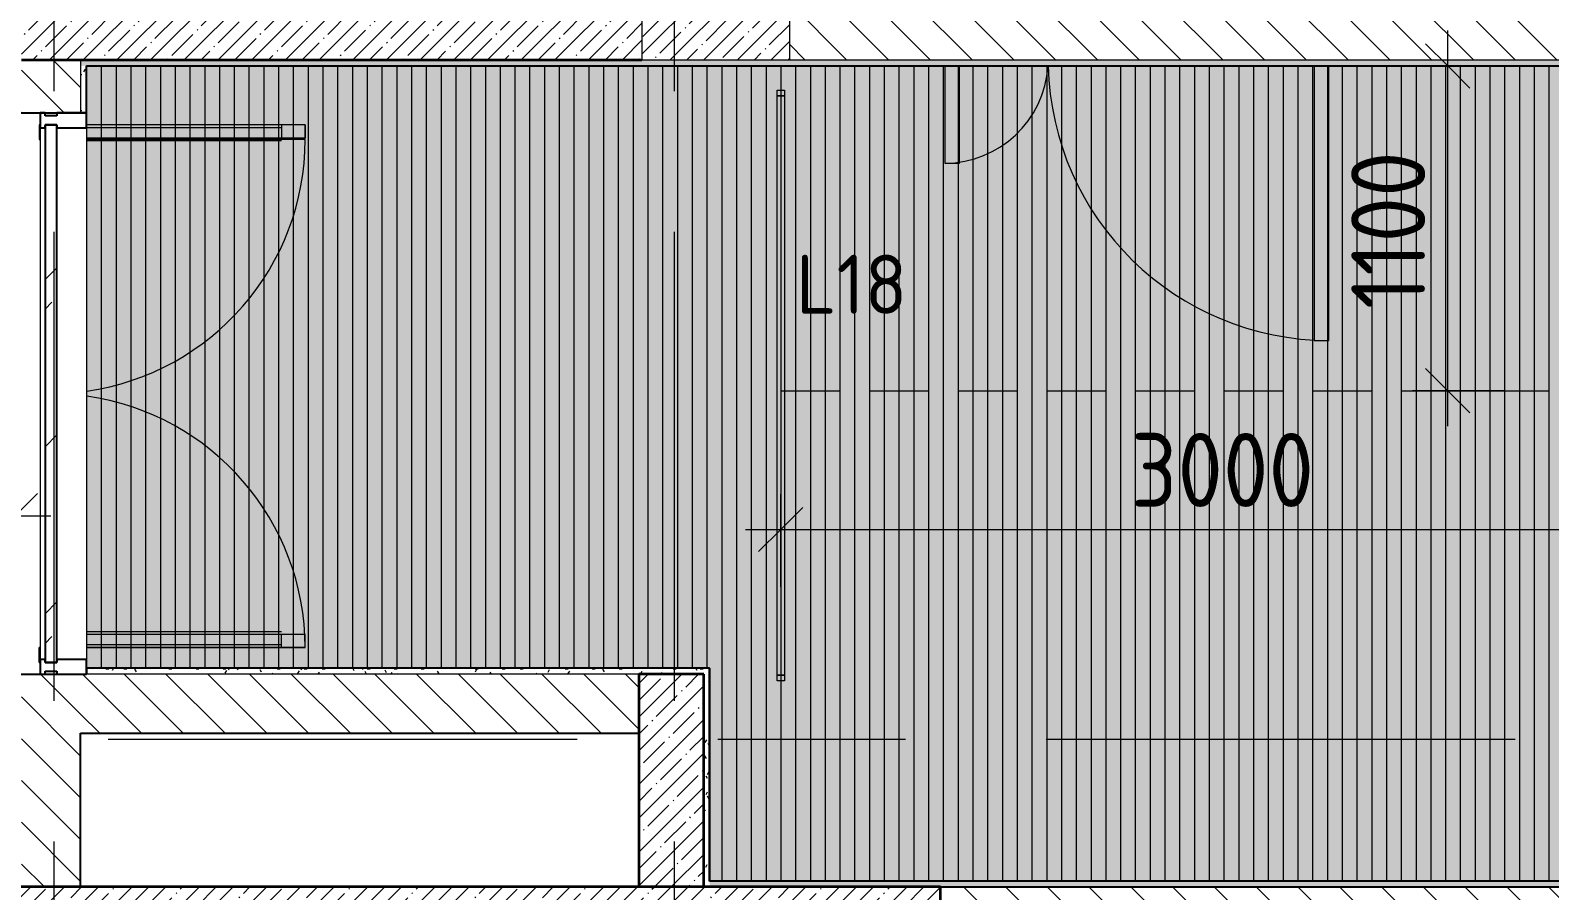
# Model space of a CAD drawing. Header units: millimetres. Extents: x 81682 to 274809, y -8553 to 29000.
# Drawn here: x 98530 to 103672, y 10588 to 13500 of the extents above; entities that cross this region are included whole.
import ezdxf

# ---------------------------------------------------------------- set-up
doc = ezdxf.new("R2010")
doc.units = ezdxf.units.MM
doc.linetypes.add('ADSK_Штрих_ш2 п1', pattern=[300, 200, -100])
doc.linetypes.add('Осевая', pattern=[3175, 635, -476.25, 1587.5, -476.25])
for name, color, linetype, lineweight in [('A-ANNO-DIMS', 7, 'Continuous', 9), ('A-ANNO-DIMS-100', 7, 'Continuous', 9), ('A-CLNG-PATT', 7, 'Continuous', 9), ('A-DETL-1', 7, 'ADSK_Штрих_ш2 п1', 9), ('A-DETL-GENF', 7, 'Continuous', 9), ('A-DOOR', 7, 'Continuous', 9), ('A-DOOR-1', 7, 'Continuous', 13), ('A-GLAZ-CURT', 7, 'Continuous', 9), ('A-GLAZ-CURT-1', 7, 'Continuous', 25), ('A-GLAZ-CWMG', 7, 'Continuous', 9), ('A-GLAZ-CWMG-1', 7, 'Continuous', 25), ('A-WALL', 7, 'Continuous', 9), ('E-LITE-EQPM-IDEN', 7, 'Continuous', 9), ('I-WALL', 7, 'Continuous', 9), ('S-COLS', 7, 'Continuous', 9), ('Оси-2', 7, 'Осевая', 9)]:
    doc.layers.add(name, color=color, linetype=linetype, lineweight=lineweight)
for name, color, linetype, lineweight, true_color in [('A-CLNG-2', 7, 'Continuous', 9, 0xc0c0c0), ('A-WALL-2', 254, 'Continuous', 25, 0xbebebe), ('A-WALL-4', 7, 'Continuous', 35, 0x3c3c3c), ('E-LITE-EQPM-1', 1, 'Continuous', 9, 0xff0000)]:
    doc.layers.add(name, color=color, linetype=linetype, lineweight=lineweight, true_color=true_color)
doc.layers.add('A-CLNG-PATT-1', color=7, linetype='Continuous', lineweight=9, transparency=1)
doc.styles.add('GOST Common', font='GOST_Common.ttf', dxfattribs={"height": 200})
doc.styles.add('ISOCPEUR_1', font='isocpeur.ttf', dxfattribs={"width": 0.9, "height": 250})
doc.dimstyles.new('ISO-2_5_0_9К_БОЛЬШОЙ_1', dxfattribs={"dimscale": 304.8, "dimtxt": 248.995294, "dimasz": 0.492126, "dimexe": 0.393701, "dimexo": 0.984252, "dimgap": 0, "dimtad": 1, "dimdec": 0, "dimrnd": 10, "dimzin": 0, "dimdsep": 46, "dimtxsty": 'ISOCPEUR_1', "dimblk1": 'OBLIQUE', "dimblk2": 'OBLIQUE', "dimsah": 1, "dimcen": 0.09, "dimdle": 0.393701, "dimazin": 0, "dimtfac": 1, "dimtdec": 4, "dimtix": 1, "dimtmove": 0, "dimatfit": 3, "dimfxl": 1, "dimtvp": 1, "dimtolj": 1, "dimtzin": 0, "dimarcsym": 2})
pattern_1 = [(45, (0, 0), (-57.024626, 57.024626), []), (45, (57.025, 0), (-57.024626, 57.024626), [100.806, -20.161, 3.353, -16.808])]
pattern_2 = [(135, (0, 0), (-70.71068, -70.71068), [])]
pattern_3 = [(0, (0, 0), (121.92, 30.48), [10.058, -81.382, 10.058, -81.382, -487.68]), (0, (0, 0), (121.92, 30.48), [-182.88, 10.058, -172.822, 10.058, -81.382, -213.36]), (0, (0, 0), (121.92, 30.48), [-457.2, 10.058, -50.902, 10.058, -142.342]), (120, (45.72, 15.24), (-87.356454, 90.345817), [10.058, -81.382, 10.058, -81.382, -487.68]), (120, (45.72, 15.24), (-87.356454, 90.345817), [-182.88, 10.058, -172.822, 10.058, -81.382, -213.36]), (120, (45.72, 15.24), (-87.356454, 90.345817), [-457.2, 10.058, -50.902, 10.058, -142.342]), (240, (60.96, 76.2), (-34.563546, -120.825817), [10.058, -81.382, 10.058, -81.382, -487.68]), (240, (60.96, 76.2), (-34.563546, -120.825817), [-182.88, 10.058, -172.822, 10.058, -81.382, -213.36]), (240, (60.96, 76.2), (-34.563546, -120.825817), [-457.2, 10.058, -50.902, 10.058, -142.342])]

# ---------------------------------------------------------------- blocks, each defined once
blk = doc.blocks.new('110_Дверь_СКБ_2Ст - Д-6_л__ ДОО_Дв_1450x2100h_Дверь из раздевальной в коридор-32357677-План расстановки осветительного оборудования 3 этажа в осях 23-33')
at = {"layer": 'A-DOOR'}
for centre, radius, start, end in [((-637.5, 100), 950, 1.2702, 90), ((662.5, 100), 350, 90, 176.5332)]:
    blk.add_arc(centre, radius, start, end, dxfattribs=at)
at = {"layer": 'A-DOOR-1'}
for p, q in [((-637.5, 1050), (-637.5, 121)), ((-587.5, 1050), (-637.5, 1050)), ((-587.5, 121), (-587.5, 1050)), ((662.5, 450), (612.5, 450)), ((612.5, 450), (612.5, 121)), ((662.5, 121), (662.5, 450))]:
    blk.add_line(p, q, dxfattribs=at)
blk = doc.blocks.new('BSC_Колонна _Прямоугольная - 500х500-17857564-План расстановки осветительного оборудования 3 этажа в осях 23-33')
at = {"layer": 'S-COLS'}
h = blk.add_hatch(dxfattribs=at)
h.set_pattern_fill('FP_19', color=256, style=0, pattern_type=2)
h.set_pattern_definition([(45, (-100850, -13650), (-57.024626, 57.024626), []), (45, (-100792.975, -13650), (-57.024626, 57.024626), [100.806, -20.161, 3.353, -16.808])])
h.paths.add_polyline_path([(-250, -250), (250, -250), (250, 250), (-250, 250), (-250, -148.6)])
for p, q in [((250, 250), (-250, 250)), ((-250, 250), (-250, -250)), ((250, -250), (250, 250)), ((-250, -250), (250, -250))]:
    blk.add_line(p, q, dxfattribs=at)
blk = doc.blocks.new('Downlight - Strip - 2000 мм-27655400-План расстановки осветительного оборудования 3 этажа в осях 23-33')
at = {"layer": 'E-LITE-EQPM-1'}
for p, q in [((-1000, -231.3), (-1000, -205.9)), ((-1000, -205.9), (-980.9, -205.9)), ((-980.9, -231.3), (-1000, -231.3)), ((-980.9, -231.3), (-980.9, -205.9)), ((-980.9, -205.9), (981, -205.9)), ((-980.9, -205.9), (-980.9, -231.3)), ((-980.9, -231.3), (-980.9, -205.9)), ((-980.9, -205.9), (981, -205.9)), ((981, -231.3), (-980.9, -231.3)), ((981, -231.3), (-980.9, -231.3)), ((981, -205.9), (981, -231.3)), ((981, -231.3), (981, -205.9)), ((981, -205.9), (1000, -205.9)), ((981, -205.9), (981, -231.3)), ((1000, -231.3), (981, -231.3)), ((1000, -205.9), (1000, -231.3))]:
    blk.add_line(p, q, dxfattribs=at)
blk = doc.blocks.new('Дверь_Витражная_остекление_ - ВВ-7 остекление-32356329-План расстановки осветительного оборудования 3 этажа в осях 23-33')
at = {"layer": 'A-DETL-GENF'}
for p, q in [((-910, 17), (-910, 20)), ((-910, 20), (-860, 20)), ((-860, 20), (-910, 20)), ((-910, 20), (-910, 17)), ((-860, 20), (-860, 17)), ((-860, 17), (-860, 20)), ((910, 20), (860, 20)), ((860, 20), (860, 17)), ((910, 20), (860, 20)), ((860, 20), (860, 17)), ((910, 17), (910, 20)), ((910, 17), (910, 20)), ((-860, -880), (-860, -141)), ((-860, -141), (-860, -880)), ((-850, -800), (-850, -141)), ((-815, -880), (-815, -141)), ((-815, -880), (-815, -141)), ((-806, -800), (-806, -141)), ((856, -800), (856, -141)), ((865, -880), (865, -141)), ((865, -141), (865, -880)), ((900, -800), (900, -141)), ((910, -880), (910, -141)), ((910, -880), (910, -141)), ((-860, -800), (-815, -800)), ((910, -800), (865, -800)), ((-860, -880), (-815, -880)), ((-860, -880), (-815, -880)), ((910, -880), (865, -880)), ((865, -880), (910, -880))]:
    blk.add_line(p, q, dxfattribs=at)
at = {"layer": 'A-DOOR'}
for p, q in [((-860, -880), (-860, -141)), ((860, -880), (860, -141))]:
    blk.add_line(p, q, dxfattribs=at)
for centre, start, end in [((-860, -20), 270, 351.9112), ((860, -20), 188.0888, 270)]:
    blk.add_arc(centre, 860, start, end, dxfattribs=at)
blk = doc.blocks.new('Прямоугольный импост - Импост структурный с накладкой - 160мм Темный-32349419-План расстановки осветительного оборудования 3 этажа в осях 23-33')
at = {"layer": 'A-GLAZ-CWMG-1'}
for p, q in [((0, 17), (-50, 17)), ((-50, 17), (-50, 0)), ((-50, 0), (-40, 0)), ((-40, 0), (-40, -40)), ((-10, -40), (-10, 0)), ((-10, 0), (0, 0)), ((0, 0), (0, 17)), ((-40, -40), (-50, -40)), ((-50, -40), (-50, -140)), ((0, -40), (-10, -40)), ((0, -140), (0, -40)), ((-50, -140), (0, -140))]:
    blk.add_line(p, q, dxfattribs=at)
blk = doc.blocks.new('Системная панель - Стекло - 40мм-31922941-План расстановки осветительного оборудования 3 этажа в осях 23-33')
at = {"layer": 'A-GLAZ-CURT'}
h = blk.add_hatch(dxfattribs=at)
h.set_pattern_fill('FP_52', color=256, style=0, pattern_type=2)
h.set_pattern_definition([(135, (12170, -98680), (-282.8427, -282.8427), [200, -600]), (135, (12270, -98880), (-282.8427, -282.8427), [600, -200]), (135, (12370, -98480), (-282.8427, -282.8427), [200, -600])])
h.paths.add_polyline_path([(910, 0), (910, 40), (-910, 40), (-910, 0), (499, 0)])
at = {"layer": 'A-GLAZ-CURT-1'}
for p, q in [((910, 40), (-910, 40)), ((-910, 40), (-910, 0)), ((-910, 0), (910, 0)), ((910, 0), (910, 40))]:
    blk.add_line(p, q, dxfattribs=at)
blk = doc.blocks.new('Прямоугольный импост - Импост структурный с накладкой - 160мм Темный-31922943-План расстановки осветительного оборудования 3 этажа в осях 23-33')
at = {"layer": 'A-GLAZ-CWMG-1'}
for p, q in [((-50, 0), (-50, 17)), ((-50, 17), (0, 17)), ((-40, 0), (-50, 0)), ((-40, -40), (-40, 0)), ((0, 0), (-10, 0)), ((-10, 0), (-10, -40)), ((0, 17), (0, 0)), ((-50, -140), (-50, -40)), ((-50, -40), (-40, -40)), ((-10, -40), (0, -40)), ((0, -40), (0, -140)), ((0, -140), (-50, -140))]:
    blk.add_line(p, q, dxfattribs=at)
blk = doc.blocks.new('Прямоугольный импост - Импост структурный с накладкой - 160мм Темный-31920698-План расстановки осветительного оборудования 3 этажа в осях 23-33')
at = {"layer": 'A-GLAZ-CWMG'}
for p, q in [((98563, 13170), (98563, 11370)), ((98720, 13170), (98720, 11370))]:
    blk.add_line(p, q, dxfattribs=at)
blk = doc.blocks.new('DIMBLOCK87-План расстановки осветительного оборудования 3 этажа в осях 23-33')
at = {"layer": 'A-ANNO-DIMS-100'}
for p, q in [((98479, 12920), (98479, 11736.5)), ((98479, 11856.5), (98479, 12920)), ((97082, 11662.6), (97082, 11976.5)), ((97082, 11856.5), (98599, 11856.5)), ((97082, 11856.5), (97082, 11662.6))]:
    blk.add_line(p, q, dxfattribs=at)
at = {"layer": 'A-ANNO-DIMS-100', "lineweight": 20}
for p, q in [((97082, 11856.5), (97157, 11931.5)), ((98479, 11856.5), (98554, 11931.5)), ((97082, 11856.5), (97007, 11781.5)), ((98479, 11856.5), (98404, 11781.5))]:
    blk.add_line(p, q, dxfattribs=at)
at = {"layer": 'A-ANNO-DIMS-100', "color": 0, "insert": (97474, 12183.1), "char_height": 250, "width": 735.494, "attachment_point": 1, "line_spacing_factor": 1.149209, "style": 'ISOCPEUR_1'}
blk.add_mtext('1400', dxfattribs=at)
blk = doc.blocks.new('_Oblique')
at = {"color": 0, "linetype": 'ByBlock', "lineweight": -2}
blk.add_line((-0.5, -0.5), (0.5, 0.5), dxfattribs=at)
blk = doc.blocks.new('DIMBLOCK88-План расстановки осветительного оборудования 3 этажа в осях 23-33')
at = {"layer": 'A-ANNO-DIMS-100'}
for p, q in [((103327.5, 12159.5), (103327.5, 13499)), ((103521.4, 13379), (103207.5, 13379)), ((103327.5, 13379), (103521.4, 13379)), ((103521.4, 12279.5), (103207.5, 12279.5)), ((103327.5, 12279.5), (103521.4, 12279.5))]:
    blk.add_line(p, q, dxfattribs=at)
at = {"layer": 'A-ANNO-DIMS-100', "lineweight": 20}
for p, q in [((103327.5, 13379), (103252.5, 13454)), ((103327.5, 13379), (103402.5, 13304)), ((103327.5, 12279.5), (103252.5, 12354.5)), ((103327.5, 12279.5), (103402.5, 12204.5))]:
    blk.add_line(p, q, dxfattribs=at)
at = {"layer": 'A-ANNO-DIMS-100', "color": 0, "insert": (103000.8, 12556.3), "char_height": 250, "width": 655.049, "attachment_point": 1, "rotation": 90, "line_spacing_factor": 1.149209, "style": 'ISOCPEUR_1'}
blk.add_mtext('1100', dxfattribs=at)
blk = doc.blocks.new('DIMBLOCK90-План расстановки осветительного оборудования 3 этажа в осях 23-33')
at = {"layer": 'A-ANNO-DIMS-100'}
for p, q in [((101070, 11616), (101070, 11929.9)), ((104070, 11616), (104070, 11929.9)), ((100950, 11809.9), (104070, 11809.9)), ((101070, 11809.9), (101070, 11616)), ((104070, 11809.9), (104070, 11616))]:
    blk.add_line(p, q, dxfattribs=at)
at = {"layer": 'A-ANNO-DIMS-100', "lineweight": 20}
for p, q in [((101070, 11809.9), (101145, 11884.9)), ((104070, 11809.9), (104145, 11884.9)), ((101070, 11809.9), (100995, 11734.9)), ((104070, 11809.9), (103995, 11734.9))]:
    blk.add_line(p, q, dxfattribs=at)
at = {"layer": 'A-ANNO-DIMS-100', "color": 0, "insert": (102254, 12136.5), "char_height": 250, "width": 758.478, "attachment_point": 1, "line_spacing_factor": 1.149209, "style": 'ISOCPEUR_1'}
blk.add_mtext('3000', dxfattribs=at)

msp = doc.modelspace()

# ---------------------------------------------------------------- hatches: boundary and pattern name
at = {"layer": 'A-CLNG-PATT'}
h = msp.add_hatch(dxfattribs=at)
h.set_pattern_fill('FP_27', color=256, style=0, pattern_type=2)
h.set_pattern_definition([(90, (100421, 23567.89), (-50, 3e-15), [])])
h.paths.add_polyline_path([(121189, 10621), (121189, 12429), (120359, 12429), (120359, 13379), (98721, 13379), (98721, 11341), (100830, 11341), (100830, 10621), (120165.1, 10621)])
at = {"layer": 'A-CLNG-PATT-1'}
msp.add_hatch(color=256, dxfattribs=at).paths.add_polyline_path([(121189, 10621), (121189, 12429), (120359, 12429), (120359, 13379), (98721, 13379), (98721, 11341), (100830, 11341), (100830, 10621), (120359, 10621)])
at = {"layer": 'I-WALL'}
h = msp.add_hatch(dxfattribs=at)
h.set_pattern_fill('FP_3', color=256, style=0, pattern_type=2)
h.set_pattern_definition(pattern_1)
h.paths.add_polyline_path([(100600, 13400), (100600, 13620), (98500, 13620), (98500, 13400), (99815.3, 13400)])
h = msp.add_hatch(dxfattribs=at)
h.set_pattern_fill('FP_2', color=256, style=0, pattern_type=2)
h.set_pattern_definition(pattern_2)
h.paths.add_polyline_path([(115077.6, 13400), (115600, 13400), (115600, 13600), (111050, 13600), (111050, 13400), (112533.9, 13400)])
h.paths.add_polyline_path([(120460, 13400), (120930, 13400), (120930, 13600), (116100, 13600), (116100, 13400), (120380, 13400)])
h.paths.add_polyline_path([(110550, 13400), (110550, 13600), (101100, 13600), (101100, 13400), (109990.2, 13400)])
h = msp.add_hatch(dxfattribs=at)
h.set_pattern_fill('FP_2', color=256, style=0, pattern_type=2)
h.set_pattern_definition(pattern_2)
h.paths.add_polyline_path([(98500, 10600), (98700, 10600), (98700, 11320), (98500, 11320)])
h.paths.add_polyline_path([(98500, 13220), (98700, 13220), (98700, 13400), (98500, 13400), (98500, 13380)])
h = msp.add_hatch(dxfattribs=at)
h.set_pattern_fill('FP_21', color=256, style=0, pattern_type=2)
h.set_pattern_definition(pattern_3)
h.paths.add_polyline_path([(120165.1, 13380), (120360, 13380), (120360, 13400), (98700, 13400), (98700, 13380), (117621.4, 13380)])
h = msp.add_hatch(dxfattribs=at)
h.set_pattern_fill('FP_21', color=256, style=0, pattern_type=2)
h.set_pattern_definition(pattern_3)
h.paths.add_polyline_path([(98700, 13220), (98720, 13220), (98720, 13380), (98700, 13380)])
h = msp.add_hatch(dxfattribs=at)
h.set_pattern_fill('FP_2', color=256, style=0, pattern_type=2)
h.set_pattern_definition(pattern_2)
h.paths.add_polyline_path([(99815.3, 11120), (100589, 11120), (100589, 11320), (98700, 11320), (98700, 11120)])
h = msp.add_hatch(dxfattribs=at)
h.set_pattern_fill('FP_21', color=256, style=0, pattern_type=2)
h.set_pattern_definition(pattern_3)
h.paths.add_polyline_path([(100589, 11320), (100829, 11320), (100829, 11340), (98720, 11340), (98720, 11320), (99815.3, 11320)])
h = msp.add_hatch(dxfattribs=at)
h.set_pattern_fill('FP_3', color=256, style=0, pattern_type=2)
h.set_pattern_definition(pattern_1)
h.paths.add_polyline_path([(100809, 10600), (100809, 11320), (100589, 11320), (100589, 10600)])
h = msp.add_hatch(dxfattribs=at)
h.set_pattern_fill('FP_21', color=256, style=0, pattern_type=2)
h.set_pattern_definition(pattern_3)
h.paths.add_polyline_path([(100829, 10600), (100829, 11320), (100809, 11320), (100809, 10600)])
h = msp.add_hatch(dxfattribs=at)
h.set_pattern_fill('FP_2', color=256, style=0, pattern_type=2)
h.set_pattern_definition(pattern_2)
h.paths.add_polyline_path([(104902.7, 10400), (107130, 10400), (107130, 10600), (101610, 10600), (101610, 10400), (102359, 10400)])
h.paths.add_polyline_path([(89610, 10400), (94210, 10400), (94210, 10600), (89610, 10600), (89610, 10473.2)])
h = msp.add_hatch(dxfattribs=at)
h.set_pattern_fill('FP_3', color=256, style=0, pattern_type=2)
h.set_pattern_definition(pattern_1)
h.paths.add_polyline_path([(98543.4, 10380), (101610, 10380), (101610, 10600), (94210, 10600), (94210, 10380), (97271.6, 10380)])
h = msp.add_hatch(dxfattribs=at)
h.set_pattern_fill('FP_21', color=256, style=0, pattern_type=2)
h.set_pattern_definition(pattern_3)
h.paths.add_polyline_path([(121210, 10600), (121210, 10620), (100829, 10620), (100829, 10600), (120165.1, 10600)])

# ---------------------------------------------------------------- linework, layer by layer
at = {"layer": 'A-CLNG-2'}
msp.add_line((98721, 11341), (98721, 13379), dxfattribs=at)
at = {"layer": 'A-DETL-1'}
msp.add_line((101070, 12279.5), (116070, 12279.5), dxfattribs=at)
at = {"layer": 'A-WALL'}
for p, q in [((98700, 13400), (98700, 13220)), ((101100, 13400), (110550, 13400)), ((100589, 11320), (98720, 11320))]:
    msp.add_line(p, q, dxfattribs=at)
at = {"layer": 'A-WALL-2'}
for p, q in [((98700, 13400), (98500, 13400)), ((98720, 13380), (120360, 13380)), ((98720, 13220), (98720, 13380)), ((98480, 13220), (98720, 13220)), ((97639, 11320), (98720, 11320)), ((100829, 11340), (98720, 11340)), ((98720, 11340), (98720, 11320)), ((100829, 10620), (100829, 11340)), ((98700, 10600), (98700, 11120)), ((98700, 11120), (100589, 11120)), ((121190, 10620), (100829, 10620)), ((101610, 10600), (121210, 10600))]:
    msp.add_line(p, q, dxfattribs=at)
at = {"layer": 'A-WALL-4'}
for p, q in [((98500, 13400), (100600, 13400)), ((100589, 11320), (100589, 10600)), ((100809, 11320), (100589, 11320)), ((100809, 10600), (100809, 11320)), ((101610, 10600), (94210, 10600)), ((101610, 10380), (101610, 10600))]:
    msp.add_line(p, q, dxfattribs=at)
at = {"layer": 'I-WALL'}
for p, q in [((120359, 13379), (98721, 13379)), ((98720, 13220), (98721, 13220)), ((98721, 11341), (100830, 11341)), ((98721, 11341), (98721, 11340)), ((100830, 11341), (100830, 10621)), ((100830, 10621), (121189, 10621))]:
    msp.add_line(p, q, dxfattribs=at)
at = {"layer": 'Оси-2'}
for p, q in [((98610, 593.7), (98610, 19415.1)), ((100710, 593.7), (100710, 18900)), ((84981.8, 13400), (122130, 13400)), ((84981.8, 11100), (122730, 11100))]:
    msp.add_line(p, q, dxfattribs=at)

# ---------------------------------------------------------------- block references
at = {"layer": 'A-DOOR'}
for name, p, rotation in [('110_Дверь_СКБ_2Ст - Д-6_л__ ДОО_Дв_1450x2100h_Дверь из раздевальной в коридор-32357677-План расстановки осветительного оборудования 3 этажа в осях 23-33', (102287.5, 13500), 180), ('Дверь_Витражная_остекление_ - ВВ-7 остекление-32356329-План расстановки осветительного оборудования 3 этажа в осях 23-33', (98580, 12270), 89.99999999999993)]:
    msp.add_blockref(name, p, dxfattribs=dict(at, rotation=rotation))
at = {"layer": 'A-GLAZ-CURT', "rotation": 269.9999999999999}
msp.add_blockref('Системная панель - Стекло - 40мм-31922941-План расстановки осветительного оборудования 3 этажа в осях 23-33', (98580, 12270), dxfattribs=at)
at = {"layer": 'A-GLAZ-CWMG', "rotation": 89.99999999999993}
msp.add_blockref('Прямоугольный импост - Импост структурный с накладкой - 160мм Темный-32349419-План расстановки осветительного оборудования 3 этажа в осях 23-33', (98580, 13220), dxfattribs=at)
at = {"layer": 'A-GLAZ-CWMG'}
msp.add_blockref('Прямоугольный импост - Импост структурный с накладкой - 160мм Темный-31920698-План расстановки осветительного оборудования 3 этажа в осях 23-33', (0, 0), dxfattribs=at)
at = {"layer": 'A-GLAZ-CWMG', "extrusion": (0, 0, -1), "rotation": 270.0000000000001}
msp.add_blockref('Прямоугольный импост - Импост структурный с накладкой - 160мм Темный-31922943-План расстановки осветительного оборудования 3 этажа в осях 23-33', (-98580, 11320), dxfattribs=at)
at = {"layer": 'E-LITE-EQPM-1', "rotation": 89.9999999999999}
msp.add_blockref('Downlight - Strip - 2000 мм-27655400-План расстановки осветительного оборудования 3 этажа в осях 23-33', (100851.4, 12297.5), dxfattribs=at)
at = {"layer": 'S-COLS'}
msp.add_blockref('BSC_Колонна _Прямоугольная - 500х500-17857564-План расстановки осветительного оборудования 3 этажа в осях 23-33', (100850, 13650), dxfattribs=at)

# ---------------------------------------------------------------- texts
at = {"layer": 'E-LITE-EQPM-IDEN', "insert": (101121.2, 12740), "char_height": 200, "width": 472.996, "attachment_point": 1, "style": 'GOST Common'}
msp.add_mtext('L18', dxfattribs=at)

# ---------------------------------------------------------------- dimensions: what is measured, and where the dimension line sits
at = {"layer": 'A-ANNO-DIMS'}
dim = msp.add_linear_dim(base=(103327.46228, 13379.00001), p1=(103221.39626, 12279.5), p2=(103221.39626, 13379.00001), angle=90, dimstyle='ISO-2_5_0_9К_БОЛЬШОЙ_1', override={"dimpost": '<>', "dimfxl": 1099.50001}, dxfattribs=at)
dim.commit()
dim.dimension.update_dxf_attribs({"geometry": 'DIMBLOCK88-План расстановки осветительного оборудования 3 этажа в осях 23-33', "text_midpoint": (103202.46228, 12829.25)})
for base, p1, p2, override, picture, middle in [((98479, 11856.5), (97082, 11962.6), (98479, 13220), {"dimpost": '<>', "dimfxl": 1879.560894}, 'DIMBLOCK87-План расстановки осветительного оборудования 3 этажа в осях 23-33', (97780.5, 11981.5)), ((104070, 11809.9), (101070, 11916), (104070, 11916), {"dimpost": '<>', "dimfxl": 3000.000016}, 'DIMBLOCK90-План расстановки осветительного оборудования 3 этажа в осях 23-33', (102570, 11934.9))]:
    dim = msp.add_linear_dim(base=base, p1=p1, p2=p2, dimstyle='ISO-2_5_0_9К_БОЛЬШОЙ_1', override=override, dxfattribs=at)
    dim.commit()
    dim.dimension.update_dxf_attribs({"geometry": picture, "text_midpoint": middle})

doc.saveas('drawing.dxf')
